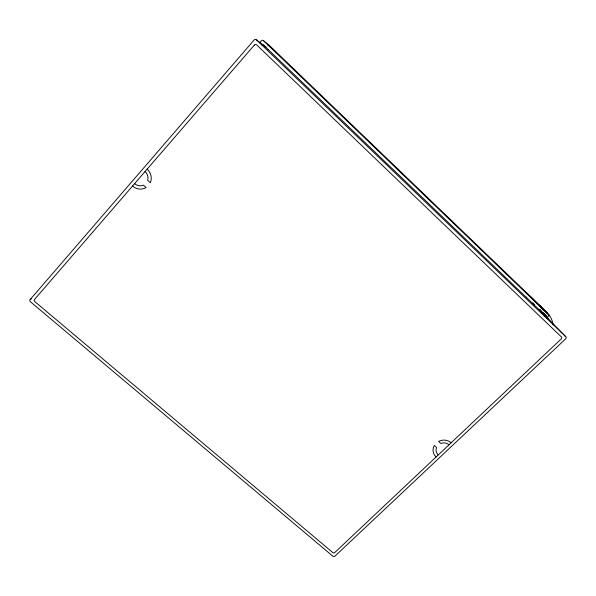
<?xml version="1.0" encoding="UTF-8"?>
<svg xmlns="http://www.w3.org/2000/svg" width="596" height="596" viewBox="0 0 596 596"><rect width="100%" height="100%" fill="white"/><g stroke="black" fill="none" stroke-linecap="round" stroke-linejoin="round"><path stroke-width="0.89" d="M539.112 309.331L565.783 336.703A1.617 1.483 -27.2 0 1 565.693 338.833L334.937 556.165A1.453 1.296 1.4 0 1 332.881 556.217L30.403 301.747A1.617 1.468 36.7 0 1 30.128 299.594L254.09 40.007A1.803 1.706 80.8 0 1 256.511 39.91L265.332 46.481M259.506 42.905L261.331 40.796A1.624 1.542 81.9 0 1 263.514 40.707L269.474 45.549L532.75 298.678L540.192 305.919L543.127 309.592M546.614 317.973L549.296 315.411L530.939 296.935M30.128 299.594L31.372 298.738M265.719 46.771L266.099 47.054M539.596 309.51L545.236 314.926A19.43 17.977 -26.5 0 1 548.298 318.912M256.511 39.91L565.783 336.703M539.723 305.77L547.24 313.004A22.201 20.547 -26.5 0 1 553.021 324.783M263.514 40.707L549.296 315.411M539.365 305.085L547.24 313.004M543.284 312.93L545.236 314.926M532.712 302.761L534.634 304.727M539.998 309.697L540.319 310.099M540.475 310.3L542.196 312.878M543.291 309.838L543.612 310.33M546.048 315.351L546.584 317.035M132.536 186.049A11.831 11.168 50.5 0 0 146.147 187.554L143.487 185.17A8.448 7.979 50.5 0 1 134.614 183.643M147.167 169.122A11.831 11.168 50.5 0 1 150.334 182.741L147.674 180.35A8.448 7.979 50.5 0 0 145.066 171.551M438.246 454.942A7.606 6.958 -10.4 0 1 436.563 447.507L434.283 445.465A10.654 9.745 -10.4 0 0 436.108 456.961M449.012 444.787A7.606 6.958 -10.4 0 0 440.869 443.439L438.582 441.39A10.654 9.745 -10.4 0 1 451.179 442.746M261.89 45.102A1.624 1.542 81.7 0 1 263.745 45.296L544.237 314.591A1.468 1.356 -28.4 0 1 544.424 316.23M267.909 45.303A1.475 1.401 82.6 0 1 269.474 45.549M268.118 49.475A1.475 1.401 82.4 0 1 268.52 49.341M526.663 297.069A1.341 1.252 -29.6 0 1 526.544 297.575M254.365 45.087L34.531 299.453A1.617 1.468 36.6 0 0 34.806 301.606L332.754 552.552A1.46 1.296 1.4 0 0 334.81 552.499L561.208 338.968A1.617 1.483 -27 0 0 561.29 336.837L256.772 44.991A1.795 1.706 80.5 0 0 254.365 45.087"/></g></svg>
